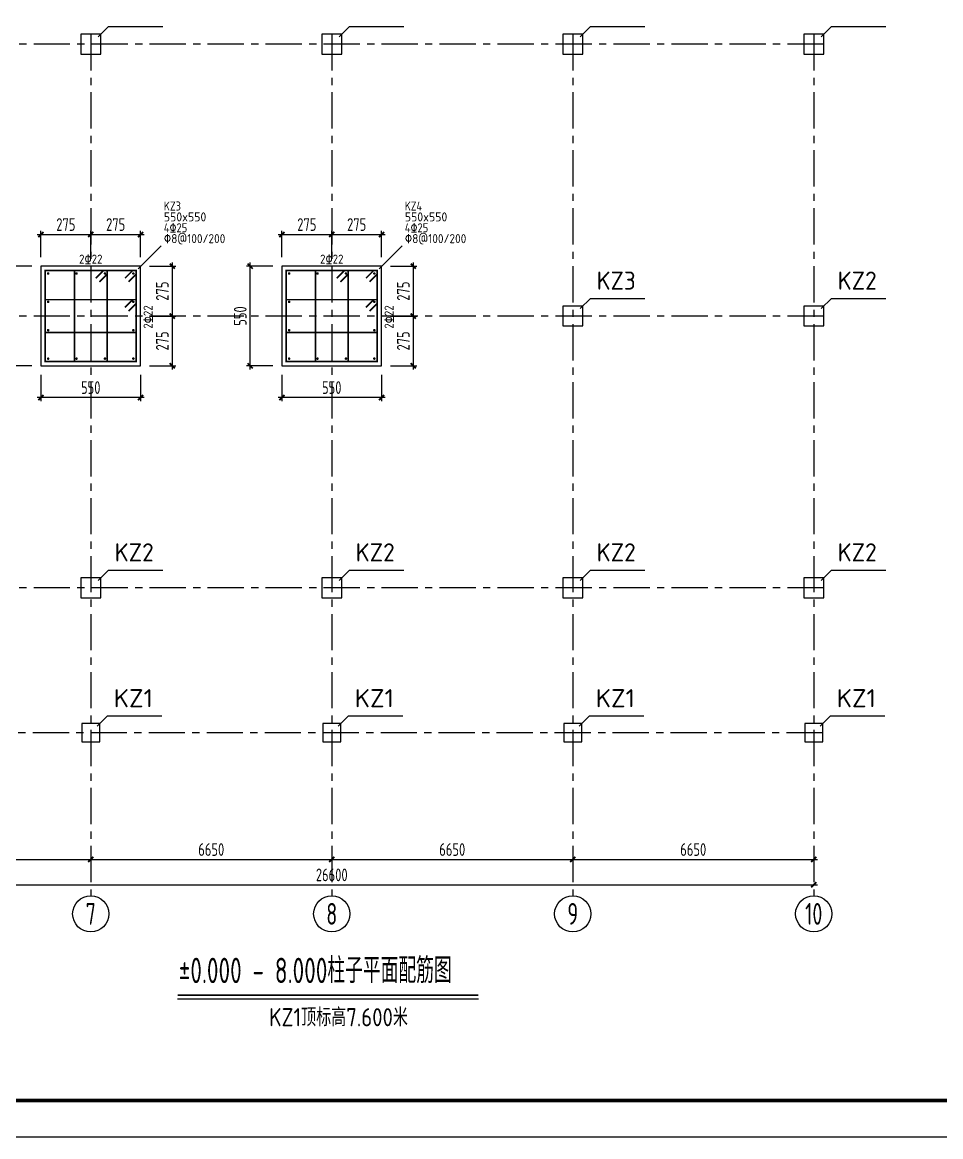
# Model space of a CAD drawing. Extents: x 665703 to 1047784, y -160603 to 92239.
# Drawn here: x 781413 to 806756, y -91960 to -61202 of the extents above; entities that cross this region are included whole.
import ezdxf
from ezdxf.enums import TextEntityAlignment as Align

# ---------------------------------------------------------------- set-up
doc = ezdxf.new("R2010")
doc.units = 0
doc.header["$LTSCALE"] = 800
doc.linetypes.add('CENTER', pattern=[2, 1.25, -0.25, 0.25, -0.25])
doc.layers.get('0').update_dxf_attribs({"linetype": 'CONTINUOUS'})
doc.layers.get('Defpoints').update_dxf_attribs({"linetype": 'CONTINUOUS'})
for name, color, linetype in [('AXIS', 4, 'CENTER'), ('DIM', 2, 'CONTINUOUS'), ('NUM', 7, 'CONTINUOUS'), ('TK', 7, 'CONTINUOUS'), ('柱', 2, 'CONTINUOUS'), ('柱__箍筋', 1, 'CONTINUOUS'), ('柱__纵筋', 1, 'CONTINUOUS'), ('柱__钢筋标注', 7, 'CONTINUOUS')]:
    doc.layers.add(name, color=color, linetype=linetype)
doc.styles.get("Standard").update_dxf_attribs({"font": 'tssdeng.shx', "width": 0.7, "bigfont": 'tssdchn.shx'})
doc.styles.add('TSSD_Axis', font='tssdeng.shx', dxfattribs={"width": 0.7, "bigfont": 'tssdchn.shx'})
doc.styles.add('TSSD_Dimension', font='Tssdeng.shx', dxfattribs={"width": 0.75, "bigfont": 'hztxt.shx'})
doc.styles.add('TSSD_Norm', font='Tssdeng.shx', dxfattribs={"bigfont": 'hztxt.shx'})
doc.dimstyles.new('TSSD_100_100', dxfattribs={"dimtxt": 350, "dimasz": 100, "dimexe": 100, "dimexo": 250, "dimgap": 100, "dimtad": 1, "dimdec": 0, "dimzin": 0, "dimdsep": 46, "dimtxsty": 'TSSD_Dimension', "dimblk": 'ARCHTICK', "dimcen": 0, "dimdle": 100, "dimclrt": 7, "dimadec": 0, "dimazin": 0, "dimtfac": 1, "dimtdec": 0, "dimtix": 1, "dimtmove": 2, "dimatfit": 3, "dimldrblk": 'ARCHTICK', "dimfxl": 0, "dimtolj": 1, "dimtzin": 0, "dimarcsym": 0})

# ---------------------------------------------------------------- blocks, each defined once
blk = doc.blocks.new('_ArchTick')
at = {"color": 0, "const_width": 0.5}
blk.add_lwpolyline([(-0.71, -0.71), (0.71, 0.71)], dxfattribs=at)
blk = doc.blocks.new('*D888')
at = {"layer": 'Defpoints', "color": 0, "transparency": 16777216}
for p in [(781927, -70684), (784677, -70684), (781927, -71559)]:
    blk.add_point(p, dxfattribs=at)
at = {"layer": 'DIM', "color": 0, "lineweight": -2, "transparency": 16777216}
for p, q in [((781927, -70934), (781927, -71659)), ((784677, -70934), (784677, -71659)), ((784777, -71559), (781827, -71559))]:
    blk.add_line(p, q, dxfattribs=at)
at = {"layer": 'DIM', "color": 0, "lineweight": -2, "transparency": 16777216, "xscale": 100, "yscale": 100, "zscale": 100, "rotation": 180}
blk.add_blockref('_ArchTick', (781927, -71559), dxfattribs=at)
at = {"layer": 'DIM', "color": 0, "lineweight": -2, "transparency": 16777216, "xscale": 100, "yscale": 100, "zscale": 100}
blk.add_blockref('_ArchTick', (784677, -71559), dxfattribs=at)
at = {"layer": 'DIM', "color": 7, "transparency": 16777216, "insert": (783302, -71284), "char_height": 350, "attachment_point": 5, "style": 'TSSD_Dimension'}
blk.add_mtext('\\A1;550', dxfattribs=at)
blk = doc.blocks.new('*D889')
at = {"layer": 'Defpoints', "color": 0, "transparency": 16777216}
for p in [(781052, -67934), (781927, -67934), (781927, -70684)]:
    blk.add_point(p, dxfattribs=at)
at = {"layer": 'DIM', "color": 0, "lineweight": -2, "transparency": 16777216}
for p, q in [((781677, -67934), (780952, -67934)), ((781052, -70784), (781052, -67834)), ((781677, -70684), (780952, -70684))]:
    blk.add_line(p, q, dxfattribs=at)
at = {"layer": 'DIM', "color": 0, "lineweight": -2, "transparency": 16777216, "xscale": 100, "yscale": 100, "zscale": 100}
for p, rotation in [((781052, -67934), 90), ((781052, -70684), 270)]:
    blk.add_blockref('_ArchTick', p, dxfattribs=dict(at, rotation=rotation))
at = {"layer": 'DIM', "color": 7, "transparency": 16777216, "insert": (780777, -69309), "char_height": 350, "attachment_point": 5, "rotation": 90, "style": 'TSSD_Dimension'}
blk.add_mtext('\\A1;550', dxfattribs=at)
blk = doc.blocks.new('*D890')
at = {"layer": 'Defpoints', "color": 0, "transparency": 16777216}
for p in [(783302, -67059), (781927, -67934), (783302, -67934)]:
    blk.add_point(p, dxfattribs=at)
at = {"layer": 'DIM', "color": 0, "lineweight": -2, "transparency": 16777216}
for p, q in [((781927, -67684), (781927, -66959)), ((783302, -67684), (783302, -66959)), ((781827, -67059), (783402, -67059))]:
    blk.add_line(p, q, dxfattribs=at)
at = {"layer": 'DIM', "color": 0, "lineweight": -2, "transparency": 16777216, "xscale": 100, "yscale": 100, "zscale": 100, "rotation": 180}
blk.add_blockref('_ArchTick', (781927, -67059), dxfattribs=at)
at = {"layer": 'DIM', "color": 0, "lineweight": -2, "transparency": 16777216, "xscale": 100, "yscale": 100, "zscale": 100}
blk.add_blockref('_ArchTick', (783302, -67059), dxfattribs=at)
at = {"layer": 'DIM', "color": 7, "transparency": 16777216, "insert": (782615, -66784), "char_height": 350, "attachment_point": 5, "style": 'TSSD_Dimension'}
blk.add_mtext('\\A1;275', dxfattribs=at)
blk = doc.blocks.new('*D891')
at = {"layer": 'Defpoints', "color": 0, "transparency": 16777216}
for p in [(784677, -67059), (783302, -67934), (784677, -67934)]:
    blk.add_point(p, dxfattribs=at)
at = {"layer": 'DIM', "color": 0, "lineweight": -2, "transparency": 16777216}
for p, q in [((783302, -67684), (783302, -66959)), ((784677, -67684), (784677, -66959)), ((783202, -67059), (784777, -67059))]:
    blk.add_line(p, q, dxfattribs=at)
at = {"layer": 'DIM', "color": 0, "lineweight": -2, "transparency": 16777216, "xscale": 100, "yscale": 100, "zscale": 100, "rotation": 180}
blk.add_blockref('_ArchTick', (783302, -67059), dxfattribs=at)
at = {"layer": 'DIM', "color": 0, "lineweight": -2, "transparency": 16777216, "xscale": 100, "yscale": 100, "zscale": 100}
blk.add_blockref('_ArchTick', (784677, -67059), dxfattribs=at)
at = {"layer": 'DIM', "color": 7, "transparency": 16777216, "insert": (783990, -66784), "char_height": 350, "attachment_point": 5, "style": 'TSSD_Dimension'}
blk.add_mtext('\\A1;275', dxfattribs=at)
blk = doc.blocks.new('*D892')
at = {"layer": 'Defpoints', "color": 0, "transparency": 16777216}
for p in [(784677, -69309), (784677, -70684), (785552, -70684)]:
    blk.add_point(p, dxfattribs=at)
at = {"layer": 'DIM', "color": 0, "lineweight": -2, "transparency": 16777216}
for p, q in [((784927, -69309), (785652, -69309)), ((785552, -69209), (785552, -70784)), ((784927, -70684), (785652, -70684))]:
    blk.add_line(p, q, dxfattribs=at)
at = {"layer": 'DIM', "color": 0, "lineweight": -2, "transparency": 16777216, "xscale": 100, "yscale": 100, "zscale": 100}
for p, rotation in [((785552, -69309), 90), ((785552, -70684), 270)]:
    blk.add_blockref('_ArchTick', p, dxfattribs=dict(at, rotation=rotation))
at = {"layer": 'DIM', "color": 7, "transparency": 16777216, "insert": (785277, -69997), "char_height": 350, "attachment_point": 5, "rotation": 90, "style": 'TSSD_Dimension'}
blk.add_mtext('\\A1;275', dxfattribs=at)
blk = doc.blocks.new('*D893')
at = {"layer": 'Defpoints', "color": 0, "transparency": 16777216}
for p in [(784677, -67934), (784677, -69309), (785552, -69309)]:
    blk.add_point(p, dxfattribs=at)
at = {"layer": 'DIM', "color": 0, "lineweight": -2, "transparency": 16777216}
for p, q in [((784927, -67934), (785652, -67934)), ((785552, -67834), (785552, -69409)), ((784927, -69309), (785652, -69309))]:
    blk.add_line(p, q, dxfattribs=at)
at = {"layer": 'DIM', "color": 0, "lineweight": -2, "transparency": 16777216, "xscale": 100, "yscale": 100, "zscale": 100}
for p, rotation in [((785552, -67934), 90), ((785552, -69309), 270)]:
    blk.add_blockref('_ArchTick', p, dxfattribs=dict(at, rotation=rotation))
at = {"layer": 'DIM', "color": 7, "transparency": 16777216, "insert": (785277, -68622), "char_height": 350, "attachment_point": 5, "rotation": 90, "style": 'TSSD_Dimension'}
blk.add_mtext('\\A1;275', dxfattribs=at)
blk = doc.blocks.new('*D894')
at = {"layer": 'Defpoints', "color": 0, "transparency": 16777216}
for p in [(776652, -84309), (783302, -84309), (783302, -84309)]:
    blk.add_point(p, dxfattribs=at)
at = {"layer": 'DIM', "color": 0, "lineweight": -2, "transparency": 16777216}
for p, q in [((776652, -84059), (776652, -84209)), ((783302, -84059), (783302, -84209)), ((776552, -84309), (783402, -84309))]:
    blk.add_line(p, q, dxfattribs=at)
at = {"layer": 'DIM', "color": 0, "lineweight": -2, "transparency": 16777216, "xscale": 100, "yscale": 100, "zscale": 100, "rotation": 180}
blk.add_blockref('_ArchTick', (776652, -84309), dxfattribs=at)
at = {"layer": 'DIM', "color": 0, "lineweight": -2, "transparency": 16777216, "xscale": 100, "yscale": 100, "zscale": 100}
blk.add_blockref('_ArchTick', (783302, -84309), dxfattribs=at)
at = {"layer": 'DIM', "color": 7, "transparency": 16777216, "insert": (779977, -84034), "char_height": 350, "attachment_point": 5, "style": 'TSSD_Dimension'}
blk.add_mtext('\\A1;6650', dxfattribs=at)
blk = doc.blocks.new('*D895')
at = {"layer": 'Defpoints', "color": 0, "transparency": 16777216}
for p in [(783302, -84309), (789952, -84309), (789952, -84309)]:
    blk.add_point(p, dxfattribs=at)
at = {"layer": 'DIM', "color": 0, "lineweight": -2, "transparency": 16777216}
for p, q in [((783302, -84059), (783302, -84209)), ((789952, -84059), (789952, -84209)), ((783202, -84309), (790052, -84309))]:
    blk.add_line(p, q, dxfattribs=at)
at = {"layer": 'DIM', "color": 0, "lineweight": -2, "transparency": 16777216, "xscale": 100, "yscale": 100, "zscale": 100, "rotation": 180}
blk.add_blockref('_ArchTick', (783302, -84309), dxfattribs=at)
at = {"layer": 'DIM', "color": 0, "lineweight": -2, "transparency": 16777216, "xscale": 100, "yscale": 100, "zscale": 100}
blk.add_blockref('_ArchTick', (789952, -84309), dxfattribs=at)
at = {"layer": 'DIM', "color": 7, "transparency": 16777216, "insert": (786627, -84034), "char_height": 350, "attachment_point": 5, "style": 'TSSD_Dimension'}
blk.add_mtext('\\A1;6650', dxfattribs=at)
blk = doc.blocks.new('*D896')
at = {"layer": 'Defpoints', "color": 0, "transparency": 16777216}
for p in [(789952, -84309), (796602, -84309), (796602, -84309)]:
    blk.add_point(p, dxfattribs=at)
at = {"layer": 'DIM', "color": 0, "lineweight": -2, "transparency": 16777216}
for p, q in [((789952, -84059), (789952, -84209)), ((796602, -84059), (796602, -84209)), ((789852, -84309), (796702, -84309))]:
    blk.add_line(p, q, dxfattribs=at)
at = {"layer": 'DIM', "color": 0, "lineweight": -2, "transparency": 16777216, "xscale": 100, "yscale": 100, "zscale": 100, "rotation": 180}
blk.add_blockref('_ArchTick', (789952, -84309), dxfattribs=at)
at = {"layer": 'DIM', "color": 0, "lineweight": -2, "transparency": 16777216, "xscale": 100, "yscale": 100, "zscale": 100}
blk.add_blockref('_ArchTick', (796602, -84309), dxfattribs=at)
at = {"layer": 'DIM', "color": 7, "transparency": 16777216, "insert": (793277, -84034), "char_height": 350, "attachment_point": 5, "style": 'TSSD_Dimension'}
blk.add_mtext('\\A1;6650', dxfattribs=at)
blk = doc.blocks.new('*D897')
at = {"layer": 'Defpoints', "color": 0, "transparency": 16777216}
for p in [(796602, -84309), (803252, -84309), (803252, -84309)]:
    blk.add_point(p, dxfattribs=at)
at = {"layer": 'DIM', "color": 0, "lineweight": -2, "transparency": 16777216}
for p, q in [((796602, -84059), (796602, -84209)), ((803252, -84059), (803252, -84209)), ((796502, -84309), (803352, -84309))]:
    blk.add_line(p, q, dxfattribs=at)
at = {"layer": 'DIM', "color": 0, "lineweight": -2, "transparency": 16777216, "xscale": 100, "yscale": 100, "zscale": 100, "rotation": 180}
blk.add_blockref('_ArchTick', (796602, -84309), dxfattribs=at)
at = {"layer": 'DIM', "color": 0, "lineweight": -2, "transparency": 16777216, "xscale": 100, "yscale": 100, "zscale": 100}
blk.add_blockref('_ArchTick', (803252, -84309), dxfattribs=at)
at = {"layer": 'DIM', "color": 7, "transparency": 16777216, "insert": (799927, -84034), "char_height": 350, "attachment_point": 5, "style": 'TSSD_Dimension'}
blk.add_mtext('\\A1;6650', dxfattribs=at)
blk = doc.blocks.new('*D898')
at = {"layer": 'Defpoints', "color": 0, "transparency": 16777216}
for p in [(776652, -85009), (803252, -85009), (803252, -85009)]:
    blk.add_point(p, dxfattribs=at)
at = {"layer": 'DIM', "color": 0, "lineweight": -2, "transparency": 16777216}
for p, q in [((776652, -84759), (776652, -84909)), ((803252, -84759), (803252, -84909)), ((776552, -85009), (803352, -85009))]:
    blk.add_line(p, q, dxfattribs=at)
at = {"layer": 'DIM', "color": 0, "lineweight": -2, "transparency": 16777216, "xscale": 100, "yscale": 100, "zscale": 100, "rotation": 180}
blk.add_blockref('_ArchTick', (776652, -85009), dxfattribs=at)
at = {"layer": 'DIM', "color": 0, "lineweight": -2, "transparency": 16777216, "xscale": 100, "yscale": 100, "zscale": 100}
blk.add_blockref('_ArchTick', (803252, -85009), dxfattribs=at)
at = {"layer": 'DIM', "color": 7, "transparency": 16777216, "insert": (789952, -84734), "char_height": 350, "attachment_point": 5, "style": 'TSSD_Dimension'}
blk.add_mtext('\\A1;26600', dxfattribs=at)
blk = doc.blocks.new('ts_axno')
at = {"color": 0, "linetype": 'ByBlock', "lineweight": -2}
blk.add_circle((0, 0), 0.5, dxfattribs=at)
at = {"color": 0, "linetype": 'ByBlock', "lineweight": -2, "style": 'TSSD_Axis', "width": 0.7}
blk.add_attdef('A', text='', height=0.6, dxfattribs=at).set_placement((0, 0), align=Align.MIDDLE_CENTER)
blk = doc.blocks.new('*D924')
at = {"layer": 'Defpoints', "color": 0, "transparency": 16777216}
for p in [(788577, -70684), (791327, -70684), (788577, -71559)]:
    blk.add_point(p, dxfattribs=at)
at = {"layer": 'DIM', "color": 0, "lineweight": -2, "transparency": 16777216}
for p, q in [((788577, -70934), (788577, -71659)), ((791327, -70934), (791327, -71659)), ((791427, -71559), (788477, -71559))]:
    blk.add_line(p, q, dxfattribs=at)
at = {"layer": 'DIM', "color": 0, "lineweight": -2, "transparency": 16777216, "xscale": 100, "yscale": 100, "zscale": 100, "rotation": 180}
blk.add_blockref('_ArchTick', (788577, -71559), dxfattribs=at)
at = {"layer": 'DIM', "color": 0, "lineweight": -2, "transparency": 16777216, "xscale": 100, "yscale": 100, "zscale": 100}
blk.add_blockref('_ArchTick', (791327, -71559), dxfattribs=at)
at = {"layer": 'DIM', "color": 7, "transparency": 16777216, "insert": (789952, -71284), "char_height": 350, "attachment_point": 5, "style": 'TSSD_Dimension'}
blk.add_mtext('\\A1;550', dxfattribs=at)
blk = doc.blocks.new('*D925')
at = {"layer": 'Defpoints', "color": 0, "transparency": 16777216}
for p in [(787702, -67934), (788577, -67934), (788577, -70684)]:
    blk.add_point(p, dxfattribs=at)
at = {"layer": 'DIM', "color": 0, "lineweight": -2, "transparency": 16777216}
for p, q in [((788327, -67934), (787602, -67934)), ((787702, -70784), (787702, -67834)), ((788327, -70684), (787602, -70684))]:
    blk.add_line(p, q, dxfattribs=at)
at = {"layer": 'DIM', "color": 0, "lineweight": -2, "transparency": 16777216, "xscale": 100, "yscale": 100, "zscale": 100}
for p, rotation in [((787702, -67934), 90), ((787702, -70684), 270)]:
    blk.add_blockref('_ArchTick', p, dxfattribs=dict(at, rotation=rotation))
at = {"layer": 'DIM', "color": 7, "transparency": 16777216, "insert": (787427, -69309), "char_height": 350, "attachment_point": 5, "rotation": 90, "style": 'TSSD_Dimension'}
blk.add_mtext('\\A1;550', dxfattribs=at)
blk = doc.blocks.new('*D926')
at = {"layer": 'Defpoints', "color": 0, "transparency": 16777216}
for p in [(789952, -67059), (788577, -67934), (789952, -67934)]:
    blk.add_point(p, dxfattribs=at)
at = {"layer": 'DIM', "color": 0, "lineweight": -2, "transparency": 16777216}
for p, q in [((788577, -67684), (788577, -66959)), ((789952, -67684), (789952, -66959)), ((788477, -67059), (790052, -67059))]:
    blk.add_line(p, q, dxfattribs=at)
at = {"layer": 'DIM', "color": 0, "lineweight": -2, "transparency": 16777216, "xscale": 100, "yscale": 100, "zscale": 100, "rotation": 180}
blk.add_blockref('_ArchTick', (788577, -67059), dxfattribs=at)
at = {"layer": 'DIM', "color": 0, "lineweight": -2, "transparency": 16777216, "xscale": 100, "yscale": 100, "zscale": 100}
blk.add_blockref('_ArchTick', (789952, -67059), dxfattribs=at)
at = {"layer": 'DIM', "color": 7, "transparency": 16777216, "insert": (789265, -66784), "char_height": 350, "attachment_point": 5, "style": 'TSSD_Dimension'}
blk.add_mtext('\\A1;275', dxfattribs=at)
blk = doc.blocks.new('*D927')
at = {"layer": 'Defpoints', "color": 0, "transparency": 16777216}
for p in [(791327, -67059), (789952, -67934), (791327, -67934)]:
    blk.add_point(p, dxfattribs=at)
at = {"layer": 'DIM', "color": 0, "lineweight": -2, "transparency": 16777216}
for p, q in [((789952, -67684), (789952, -66959)), ((791327, -67684), (791327, -66959)), ((789852, -67059), (791427, -67059))]:
    blk.add_line(p, q, dxfattribs=at)
at = {"layer": 'DIM', "color": 0, "lineweight": -2, "transparency": 16777216, "xscale": 100, "yscale": 100, "zscale": 100, "rotation": 180}
blk.add_blockref('_ArchTick', (789952, -67059), dxfattribs=at)
at = {"layer": 'DIM', "color": 0, "lineweight": -2, "transparency": 16777216, "xscale": 100, "yscale": 100, "zscale": 100}
blk.add_blockref('_ArchTick', (791327, -67059), dxfattribs=at)
at = {"layer": 'DIM', "color": 7, "transparency": 16777216, "insert": (790640, -66784), "char_height": 350, "attachment_point": 5, "style": 'TSSD_Dimension'}
blk.add_mtext('\\A1;275', dxfattribs=at)
blk = doc.blocks.new('*D928')
at = {"layer": 'Defpoints', "color": 0, "transparency": 16777216}
for p in [(791327, -69309), (791327, -70684), (792202, -70684)]:
    blk.add_point(p, dxfattribs=at)
at = {"layer": 'DIM', "color": 0, "lineweight": -2, "transparency": 16777216}
for p, q in [((791577, -69309), (792302, -69309)), ((792202, -69209), (792202, -70784)), ((791577, -70684), (792302, -70684))]:
    blk.add_line(p, q, dxfattribs=at)
at = {"layer": 'DIM', "color": 0, "lineweight": -2, "transparency": 16777216, "xscale": 100, "yscale": 100, "zscale": 100}
for p, rotation in [((792202, -69309), 90), ((792202, -70684), 270)]:
    blk.add_blockref('_ArchTick', p, dxfattribs=dict(at, rotation=rotation))
at = {"layer": 'DIM', "color": 7, "transparency": 16777216, "insert": (791927, -69997), "char_height": 350, "attachment_point": 5, "rotation": 90, "style": 'TSSD_Dimension'}
blk.add_mtext('\\A1;275', dxfattribs=at)
blk = doc.blocks.new('*D929')
at = {"layer": 'Defpoints', "color": 0, "transparency": 16777216}
for p in [(791327, -67934), (791327, -69309), (792202, -69309)]:
    blk.add_point(p, dxfattribs=at)
at = {"layer": 'DIM', "color": 0, "lineweight": -2, "transparency": 16777216}
for p, q in [((791577, -67934), (792302, -67934)), ((792202, -67834), (792202, -69409)), ((791577, -69309), (792302, -69309))]:
    blk.add_line(p, q, dxfattribs=at)
at = {"layer": 'DIM', "color": 0, "lineweight": -2, "transparency": 16777216, "xscale": 100, "yscale": 100, "zscale": 100}
for p, rotation in [((792202, -67934), 90), ((792202, -69309), 270)]:
    blk.add_blockref('_ArchTick', p, dxfattribs=dict(at, rotation=rotation))
at = {"layer": 'DIM', "color": 7, "transparency": 16777216, "insert": (791927, -68622), "char_height": 350, "attachment_point": 5, "rotation": 90, "style": 'TSSD_Dimension'}
blk.add_mtext('\\A1;275', dxfattribs=at)

msp = doc.modelspace()

# ---------------------------------------------------------------- linework, layer by layer
at = {"layer": 'AXIS'}
for p, q in [((803527.2, -61809.4), (770952.2, -61809.4)), ((783302.2, -61534.4), (783302.2, -85309.4)), ((789952.2, -61534.4), (789952.2, -85309.4)), ((796602.2, -61534.4), (796602.2, -85309.4)), ((803252.2, -61534.4), (803252.2, -85309.4)), ((803527.2, -69309.4), (770952.2, -69309.4)), ((803527.2, -76809.4), (770952.2, -76809.4)), ((803502.2, -80809.4), (770952.2, -80809.4))]:
    msp.add_line(p, q, dxfattribs=at)
at = {"layer": 'NUM'}
msp.add_lwpolyline([(785698.8, -88054.3, 50, 50, 0), (794000.5, -88054.3, 50, 50, 0)], format="xyseb", dxfattribs=at)
msp.add_lwpolyline([(785698.8, -88154.3), (794000.5, -88154.3)], dxfattribs=at)
at = {"layer": 'TK', "color": 2}
msp.add_lwpolyline([(849137.2, -32560.1), (765037.2, -32560.1), (765037.2, -91960.1), (849137.2, -91960.1)], close=True, dxfattribs=at)
at = {"layer": 'TK', "color": 2, "const_width": 100}
msp.add_lwpolyline([(767537.2, -33560.1), (848137.2, -33560.1), (848137.2, -90960.1), (767537.2, -90960.1)], close=True, dxfattribs=at)
at = {"layer": '柱'}
for points in [[(783027.2, -62084.4), (783577.2, -62084.4), (783577.2, -61534.4), (783027.2, -61534.4), (783027.2, -62084.4)], [(789677.2, -62084.4), (790227.2, -62084.4), (790227.2, -61534.4), (789677.2, -61534.4), (789677.2, -62084.4)], [(796327.2, -62084.4), (796877.2, -62084.4), (796877.2, -61534.4), (796327.2, -61534.4), (796327.2, -62084.4)], [(802977.2, -62084.4), (803527.2, -62084.4), (803527.2, -61534.4), (802977.2, -61534.4), (802977.2, -62084.4)], [(781927.2, -70684.4), (784677.2, -70684.4), (784677.2, -67934.4), (781927.2, -67934.4), (781927.2, -70684.4)], [(788577.2, -70684.4), (791327.2, -70684.4), (791327.2, -67934.4), (788577.2, -67934.4), (788577.2, -70684.4)], [(796327.2, -69584.4), (796877.2, -69584.4), (796877.2, -69034.4), (796327.2, -69034.4), (796327.2, -69584.4)], [(802977.2, -69584.4), (803527.2, -69584.4), (803527.2, -69034.4), (802977.2, -69034.4), (802977.2, -69584.4)], [(783027.2, -77084.4), (783577.2, -77084.4), (783577.2, -76534.4), (783027.2, -76534.4), (783027.2, -77084.4)], [(789677.2, -77084.4), (790227.2, -77084.4), (790227.2, -76534.4), (789677.2, -76534.4), (789677.2, -77084.4)], [(796327.2, -77084.4), (796877.2, -77084.4), (796877.2, -76534.4), (796327.2, -76534.4), (796327.2, -77084.4)], [(802977.2, -77084.4), (803527.2, -77084.4), (803527.2, -76534.4), (802977.2, -76534.4), (802977.2, -77084.4)], [(783052.2, -81059.4), (783552.2, -81059.4), (783552.2, -80559.4), (783052.2, -80559.4), (783052.2, -81059.4)], [(789702.2, -81059.4), (790202.2, -81059.4), (790202.2, -80559.4), (789702.2, -80559.4), (789702.2, -81059.4)], [(796352.2, -81059.4), (796852.2, -81059.4), (796852.2, -80559.4), (796352.2, -80559.4), (796352.2, -81059.4)], [(803002.2, -81059.4), (803502.2, -81059.4), (803502.2, -80559.4), (803002.2, -80559.4), (803002.2, -81059.4)]]:
    msp.add_lwpolyline(points, dxfattribs=at)
at = {"layer": '柱__箍筋', "const_width": 35}
for points in [[(782144.2, -68135.1, 1), (782109.2, -68135.1, 1), (782144.2, -68135.1, 1)], [(782927.5, -68135.1, 1), (782892.5, -68135.1, 1), (782927.5, -68135.1, 1)], [(783710.9, -68135.1, 1), (783675.9, -68135.1, 1), (783710.9, -68135.1, 1)], [(784494.2, -68135.1, 1), (784459.2, -68135.1, 1), (784494.2, -68135.1, 1)], [(788794.2, -68135.1, 1), (788759.2, -68135.1, 1), (788794.2, -68135.1, 1)], [(789577.5, -68135.1, 1), (789542.5, -68135.1, 1), (789577.5, -68135.1, 1)], [(790360.9, -68135.1, 1), (790325.9, -68135.1, 1), (790360.9, -68135.1, 1)], [(791144.2, -68135.1, 1), (791109.2, -68135.1, 1), (791144.2, -68135.1, 1)], [(782144.2, -68918.4, 1), (782109.2, -68918.4, 1), (782144.2, -68918.4, 1)], [(784494.2, -68918.4, 1), (784459.2, -68918.4, 1), (784494.2, -68918.4, 1)], [(788794.2, -68918.4, 1), (788759.2, -68918.4, 1), (788794.2, -68918.4, 1)], [(791144.2, -68918.4, 1), (791109.2, -68918.4, 1), (791144.2, -68918.4, 1)], [(782144.2, -69701.8, 1), (782109.2, -69701.8, 1), (782144.2, -69701.8, 1)], [(784494.2, -69701.8, 1), (784459.2, -69701.8, 1), (784494.2, -69701.8, 1)], [(788794.2, -69701.8, 1), (788759.2, -69701.8, 1), (788794.2, -69701.8, 1)], [(791144.2, -69701.8, 1), (791109.2, -69701.8, 1), (791144.2, -69701.8, 1)], [(782144.2, -70485.1, 1), (782109.2, -70485.1, 1), (782144.2, -70485.1, 1)], [(782927.5, -70485.1, 1), (782892.6, -70485.1, 1), (782927.5, -70485.1, 1)], [(783710.9, -70485.1, 1), (783675.9, -70485.1, 1), (783710.9, -70485.1, 1)], [(784494.2, -70485.1, 1), (784459.2, -70485.1, 1), (784494.2, -70485.1, 1)], [(788794.2, -70485.1, 1), (788759.2, -70485.1, 1), (788794.2, -70485.1, 1)], [(789577.5, -70485.1, 1), (789542.6, -70485.1, 1), (789577.5, -70485.1, 1)], [(790360.9, -70485.1, 1), (790325.9, -70485.1, 1), (790360.9, -70485.1, 1)], [(791144.2, -70485.1, 1), (791109.2, -70485.1, 1), (791144.2, -70485.1, 1)]]:
    msp.add_lwpolyline(points, format="xyb", dxfattribs=at)
at = {"layer": '柱__纵筋', "const_width": 45}
for points in [[(782047.2, -70564.4), (784557.2, -70564.4), (784557.2, -68054.4), (782047.2, -68054.4), (782047.2, -70564.4)], [(782850.6, -70564.4), (782850.6, -68054.4)], [(783441.7, -68266.5), (783653.9, -68054.4)], [(783541.6, -68366.5), (783753.8, -68154.4)], [(783753.9, -70564.4), (783753.9, -68054.4)], [(784245, -68266.5), (784457.2, -68054.4)], [(784345, -68366.5), (784557.2, -68154.4)], [(788697.2, -70564.4), (791207.2, -70564.4), (791207.2, -68054.4), (788697.2, -68054.4), (788697.2, -70564.4)], [(789500.6, -70564.4), (789500.6, -68054.4)], [(790091.7, -68266.5), (790303.9, -68054.4)], [(790191.6, -68366.5), (790403.8, -68154.4)], [(790403.9, -70564.4), (790403.9, -68054.4)], [(790895, -68266.5), (791107.2, -68054.4)], [(790995, -68366.5), (791207.2, -68154.4)], [(782047.2, -68857.7), (784557.2, -68857.7)], [(784245, -69069.8), (784457.2, -68857.7)], [(788697.2, -68857.7), (791207.2, -68857.7)], [(790895, -69069.8), (791107.2, -68857.7)], [(784345, -69169.8), (784557.2, -68957.8)], [(790995, -69169.8), (791207.2, -68957.8)], [(782047.2, -69761.1), (784557.2, -69761.1)], [(788697.2, -69761.1), (791207.2, -69761.1)]]:
    msp.add_lwpolyline(points, dxfattribs=at)
at = {"layer": '柱__钢筋标注'}
for p, q in [((783506.5, -61605.1), (783789.4, -61322.3)), ((783789.4, -61322.3), (785289.4, -61322.3)), ((790156.5, -61605.1), (790439.4, -61322.3)), ((790439.4, -61322.3), (791939.4, -61322.3)), ((796806.5, -61605.1), (797089.4, -61322.3)), ((797089.4, -61322.3), (798589.4, -61322.3)), ((803456.5, -61605.1), (803739.4, -61322.3)), ((803739.4, -61322.3), (805239.4, -61322.3)), ((784606.5, -68005.1), (785242.9, -67368.7)), ((791256.5, -68005.1), (791892.9, -67368.7)), ((796806.5, -69105.1), (797089.4, -68822.3)), ((797089.4, -68822.3), (798589.4, -68822.3)), ((803456.5, -69105.1), (803739.4, -68822.3)), ((803739.4, -68822.3), (805239.4, -68822.3)), ((783506.5, -76605.1), (783789.4, -76322.3)), ((783789.4, -76322.3), (785289.4, -76322.3)), ((790156.5, -76605.1), (790439.4, -76322.3)), ((790439.4, -76322.3), (791939.4, -76322.3)), ((796806.5, -76605.1), (797089.4, -76322.3)), ((797089.4, -76322.3), (798589.4, -76322.3)), ((803456.5, -76605.1), (803739.4, -76322.3)), ((803739.4, -76322.3), (805239.4, -76322.3)), ((783481.5, -80630.1), (783764.4, -80347.3)), ((783764.4, -80347.3), (785264.4, -80347.3)), ((790131.5, -80630.1), (790414.4, -80347.3)), ((790414.4, -80347.3), (791914.4, -80347.3)), ((796781.5, -80630.1), (797064.4, -80347.3)), ((797064.4, -80347.3), (798564.4, -80347.3)), ((803431.5, -80630.1), (803714.4, -80347.3)), ((803714.4, -80347.3), (805214.4, -80347.3))]:
    msp.add_line(p, q, dxfattribs=at)

# ---------------------------------------------------------------- block references
at = {"layer": 'NUM'}
ref = msp.add_blockref('ts_axno', (783302.2, -85809.4), dxfattribs=dict(at, xscale=1000, yscale=1000, zscale=1000))
ref.add_attrib('7', '7', dxfattribs={"height": 600, "style": 'TSSD_Axis', "width": 0.7}).set_placement((783302.2, -85809.4), align=Align.MIDDLE_CENTER)
ref = msp.add_blockref('ts_axno', (789952.2, -85809.4), dxfattribs=dict(at, xscale=1000, yscale=1000, zscale=1000))
ref.add_attrib('8', '8', dxfattribs={"height": 600, "style": 'TSSD_Axis', "width": 0.7}).set_placement((789952.2, -85809.4), align=Align.MIDDLE_CENTER)
ref = msp.add_blockref('ts_axno', (796602.2, -85809.4), dxfattribs=dict(at, xscale=1000, yscale=1000, zscale=1000))
ref.add_attrib('9', '9', dxfattribs={"height": 600, "style": 'TSSD_Axis', "width": 0.7}).set_placement((796602.2, -85809.4), align=Align.MIDDLE_CENTER)
ref = msp.add_blockref('ts_axno', (803252.2, -85809.4), dxfattribs=dict(at, xscale=1000, yscale=1000, zscale=1000))
ref.add_attrib('10', '10', dxfattribs={"height": 600, "style": 'TSSD_Axis', "width": 0.7}).set_placement((803252.2, -85809.4), align=Align.MIDDLE_CENTER)

# ---------------------------------------------------------------- texts
at = {"layer": 'NUM', "style": 'TSSD_Norm', "width": 0.7}
msp.add_text('±0.000 - 8.000柱子平面配筋图', height=700, dxfattribs=at).set_placement((785731.1, -87930.8), align=Align.BOTTOM_LEFT)
at = {"layer": '柱__钢筋标注'}
for s, height, width, p, p2 in [('KZ3', 250, 0.893456, (785318.2, -66398.7), (785790.7, -66398.7)), ('KZ4', 250, 0.877501, (791968.2, -66398.7), (792440.7, -66398.7)), ('550x550', 250, 0.93084, (785318.2, -66698.7), (786490.7, -66698.7)), ('550x550', 250, 0.93084, (791968.2, -66698.7), (793140.7, -66698.7)), ('4%%13125', 250, 0.910001, (785318.2, -66998.7), (785965.7, -66998.7)), ('%%1308@100/200', 250, 0.900715, (785318.2, -67298.7), (787015.7, -67298.7)), ('4%%13125', 250, 0.910001, (791968.2, -66998.7), (792615.7, -66998.7)), ('%%1308@100/200', 250, 0.900715, (791968.2, -67298.7), (793665.7, -67298.7)), ('2%%13122', 250, 0.910001, (782978.5, -67864.4), (783626, -67864.4)), ('2%%13122', 250, 0.910001, (789628.5, -67864.4), (790276, -67864.4)), ('KZ3', 500, 1.02109, (797261.4, -68582.3), (798341.4, -68582.3)), ('KZ2', 500, 1.02109, (803911.4, -68582.3), (804991.4, -68582.3)), ('KZ2', 500, 1.02109, (783961.4, -76082.3), (785041.4, -76082.3)), ('KZ2', 500, 1.02109, (790611.4, -76082.3), (791691.4, -76082.3)), ('KZ2', 500, 1.02109, (797261.4, -76082.3), (798341.4, -76082.3)), ('KZ2', 500, 1.02109, (803911.4, -76082.3), (804991.4, -76082.3)), ('KZ1', 500, 1.220868, (783936.4, -80107.3), (785016.4, -80107.3)), ('KZ1', 500, 1.220868, (790586.4, -80107.3), (791666.4, -80107.3)), ('KZ1', 500, 1.220868, (797236.4, -80107.3), (798316.4, -80107.3)), ('KZ1', 500, 1.220868, (803886.4, -80107.3), (804966.4, -80107.3))]:
    msp.add_text(s, height=height, dxfattribs=dict(at, width=width)).set_placement(p, p2, align=Align.FIT)
at = {"layer": '柱__钢筋标注', "width": 0.910001}
for p, p2 in [((785008.5, -69659.4), (785008.5, -69011.9)), ((791658.5, -69659.4), (791658.5, -69011.9))]:
    msp.add_text('2%%13122', height=250, rotation=90, dxfattribs=at).set_placement(p, p2, align=Align.FIT)
at = {"layer": '柱__钢筋标注', "width": 0.873961}
msp.add_text('KZ1顶标高7.600米', height=500, dxfattribs=at).set_placement((788224.1, -88912))

# ---------------------------------------------------------------- dimensions: what is measured, and where the dimension line sits
at = {"layer": 'DIM'}
for p1, p2, distance, text, picture, middle in [((781927.2, -67934.4), (783302.2, -67934.4), 875, '275', '*D890', (782614.7, -66784.4)), ((783302.2, -67934.4), (784677.2, -67934.4), 875, '275', '*D891', (783989.7, -66784.4)), ((788577.2, -67934.4), (789952.2, -67934.4), 875, '275', '*D926', (789264.7, -66784.4)), ((789952.2, -67934.4), (791327.2, -67934.4), 875, '275', '*D927', (790639.7, -66784.4)), ((781927.2, -70684.4), (781927.2, -67934.4), 875, '550', '*D889', (780777.2, -69309.4)), ((784677.2, -67934.4), (784677.2, -69309.4), 875, '275', '*D893', (785277.2, -68621.9)), ((788577.2, -70684.4), (788577.2, -67934.4), 875, '550', '*D925', (787427.2, -69309.4)), ((791327.2, -67934.4), (791327.2, -69309.4), 875, '275', '*D929', (791927.2, -68621.9)), ((784677.2, -69309.4), (784677.2, -70684.4), 875, '275', '*D892', (785277.2, -69996.9)), ((791327.2, -69309.4), (791327.2, -70684.4), 875, '275', '*D928', (791927.2, -69996.9)), ((784677.2, -70684.4), (781927.2, -70684.4), 875, '550', '*D888', (783302.2, -71284.4)), ((791327.2, -70684.4), (788577.2, -70684.4), 875, '550', '*D924', (789952.2, -71284.4)), ((776652.2, -84309.4), (783302.2, -84309.4), 0.1, '6650', '*D894', (779977.2, -84034.3)), ((783302.2, -84309.4), (789952.2, -84309.4), 0.1, '6650', '*D895', (786627.2, -84034.3)), ((789952.2, -84309.4), (796602.2, -84309.4), 0.1, '6650', '*D896', (793277.2, -84034.3)), ((796602.2, -84309.4), (803252.2, -84309.4), 0.1, '6650', '*D897', (799927.2, -84034.3)), ((776652.2, -85009.4), (803252.2, -85009.4), 0.1, '26600', '*D898', (789952.2, -84734.3))]:
    dim = msp.add_aligned_dim(p1=p1, p2=p2, distance=distance, text=text, dimstyle='TSSD_100_100', dxfattribs=at)
    dim.commit()
    dim.dimension.update_dxf_attribs({"geometry": picture, "text_midpoint": middle})

doc.saveas('drawing.dxf')
